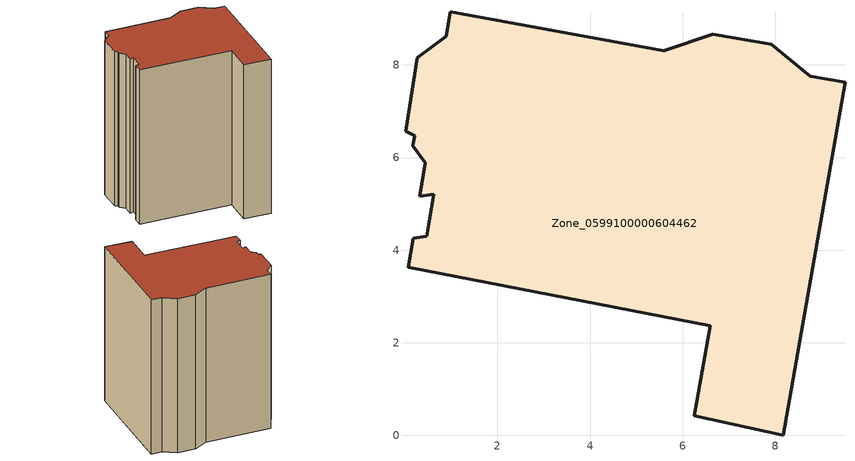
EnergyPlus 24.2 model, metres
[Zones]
Zone_0599100000604462
 floor ground (C_G): 0.32,5.16 0.44,5.89 0.17,6.25 0.21,6.47 0.01,6.57 0.27,8.16 0.89,8.62 0.98,9.15 5.59,8.31 6.65,8.67 7.92,8.45 8.76,7.76 9.51,7.62 8.18,0 6.25,0.42 6.6,2.37 0.07,3.63 0.18,4.26 0.47,4.29 0.62,5.21 z0
 wall outside (C_F): 6.6,2.37 6.25,0.42 8.18,0 9.51,7.62 8.76,7.76 7.92,8.45 6.65,8.67 5.59,8.31 0.98,9.15 0.89,8.62 0.27,8.16 0.01,6.57 0.21,6.47 0.17,6.25 0.44,5.89 0.32,5.16 0.62,5.21 0.47,4.29 0.18,4.26 0.07,3.63 6.6,2.37 z0:11.84
 roof outside (C_R): 0.62,5.21 0.47,4.29 0.18,4.26 0.07,3.63 6.6,2.37 6.25,0.42 8.18,0 9.51,7.62 8.76,7.76 7.92,8.45 6.65,8.67 5.59,8.31 0.98,9.15 0.89,8.62 0.27,8.16 0.01,6.57 0.21,6.47 0.17,6.25 0.44,5.89 0.32,5.16 z11.84
[BUILDING]
Pand.0599100000604462: North Axis=0; Terrain=City; Loads Convergence Tolerance Value=0.04; Temperature Convergence Tolerance Value=0.4; Solar Distribution=FullExterior; Maximum Number of Warmup Days=25; Minimum Number of Warmup Days=1
[Site:Location]
Rotterdam.The.Hague.AP_ZH_NLD Design_Conditions: Latitude=51.96; Longitude=4.45; Time Zone=1; Elevation=-4.5
[SITE:GROUNDTEMPERATURE:BUILDINGSURFACE]
18, 18, 18, 18, 18, 18, 18, 18, 18, 18, 18, 18
[MATERIAL] Thermal Absorptance=0.9; Solar Absorptance=0.7; Visible Absorptance=0.7
Name | Roughness | Thickness | Conductivity | Density | Specific Heat
G.TC.1946 | MediumSmooth | 0.15 | 1 | 540 | 1210
F.TC.1946 | Rough | 0.3 | 0.857143 | 1920 | 840
R.TC.1946 | MediumRough | 0.2 | 0.909091 | 1500 | 1000
[CONSTRUCTION]
C_G: G.TC.1946
C_F: F.TC.1946
C_R: R.TC.1946
[ZONE]
Zone_0599100000604462: Type=1; Multiplier=1; Ceiling Height=Autocalculate; Volume=Autocalculate; Floor Area=autocalculate; Part of Total Floor Area=Yes
[ZONEINFILTRATION:DESIGNFLOWRATE]
Infil_Zone_0599100000604462: Zone or ZoneList or Space or SpaceList=Zone_0599100000604462; Schedule=AlwaysOn; Design Flow Rate Calculation Method=Flow/Area; Flow Rate per Floor Area=0.003; Constant Term Coefficient=1; Temperature Term Coefficient=0; Velocity Term Coefficient=0; Velocity Squared Term Coefficient=0
[HVACTEMPLATE:ZONE:IDEALLOADSAIRSYSTEM]
Zone_0599100000604462: Maximum Heating Supply Air Temperature=50; Minimum Cooling Supply Air Temperature=13; Maximum Heating Supply Air Humidity Ratio=0.0156; Minimum Cooling Supply Air Humidity Ratio=0.0077; Heating Limit=NoLimit; Cooling Limit=NoLimit; Dehumidification Control Type=ConstantSensibleHeatRatio; Cooling Sensible Heat Ratio=0.7; Dehumidification Setpoint=60; Humidification Control Type=None; Humidification Setpoint=30; Outdoor Air Method=None; Outdoor Air Flow Rate per Person=0.00944; Outdoor Air Flow Rate per Zone Floor Area=0; Outdoor Air Flow Rate per Zone=0; Demand Controlled Ventilation Type=None; Outdoor Air Economizer Type=NoEconomizer; Heat Recovery Type=None; Sensible Heat Recovery Effectiveness=0.7; Latent Heat Recovery Effectiveness=0.65
[ZONECONTROL:THERMOSTAT]
ThermostatControl_Zone_0599100000604462: Zone or ZoneList=Zone_0599100000604462; Control Type Schedule=DualSetpointControlType; Control 1=Thermostat_Zone_0599100000604462; Temperature Difference Between Cutout And Setpoint=0
[THERMOSTATSETPOINT:DUALSETPOINT]
Thermostat_Zone_0599100000604462: Heating Setpoint Temperature Schedule=HeatingSetpoint_Zone_0599100000604462; Cooling Setpoint Temperature Schedule=CoolingSetpoint_Zone_0599100000604462
[SCHEDULE:COMPACT]
HeatingSetpoint_Zone_0599100000604462: Through: 12/31, For: AllDays, Until: 24:00, 21
CoolingSetpoint_Zone_0599100000604462: Through: 12/31, For: AllDays, Until: 24:00, 24
DualSetpointControlType: Through: 12/31, For: AllDays, Until: 24:00, 4
AlwaysOn: Through: 12/31, For: AllDays, Until: 24:00, 1
